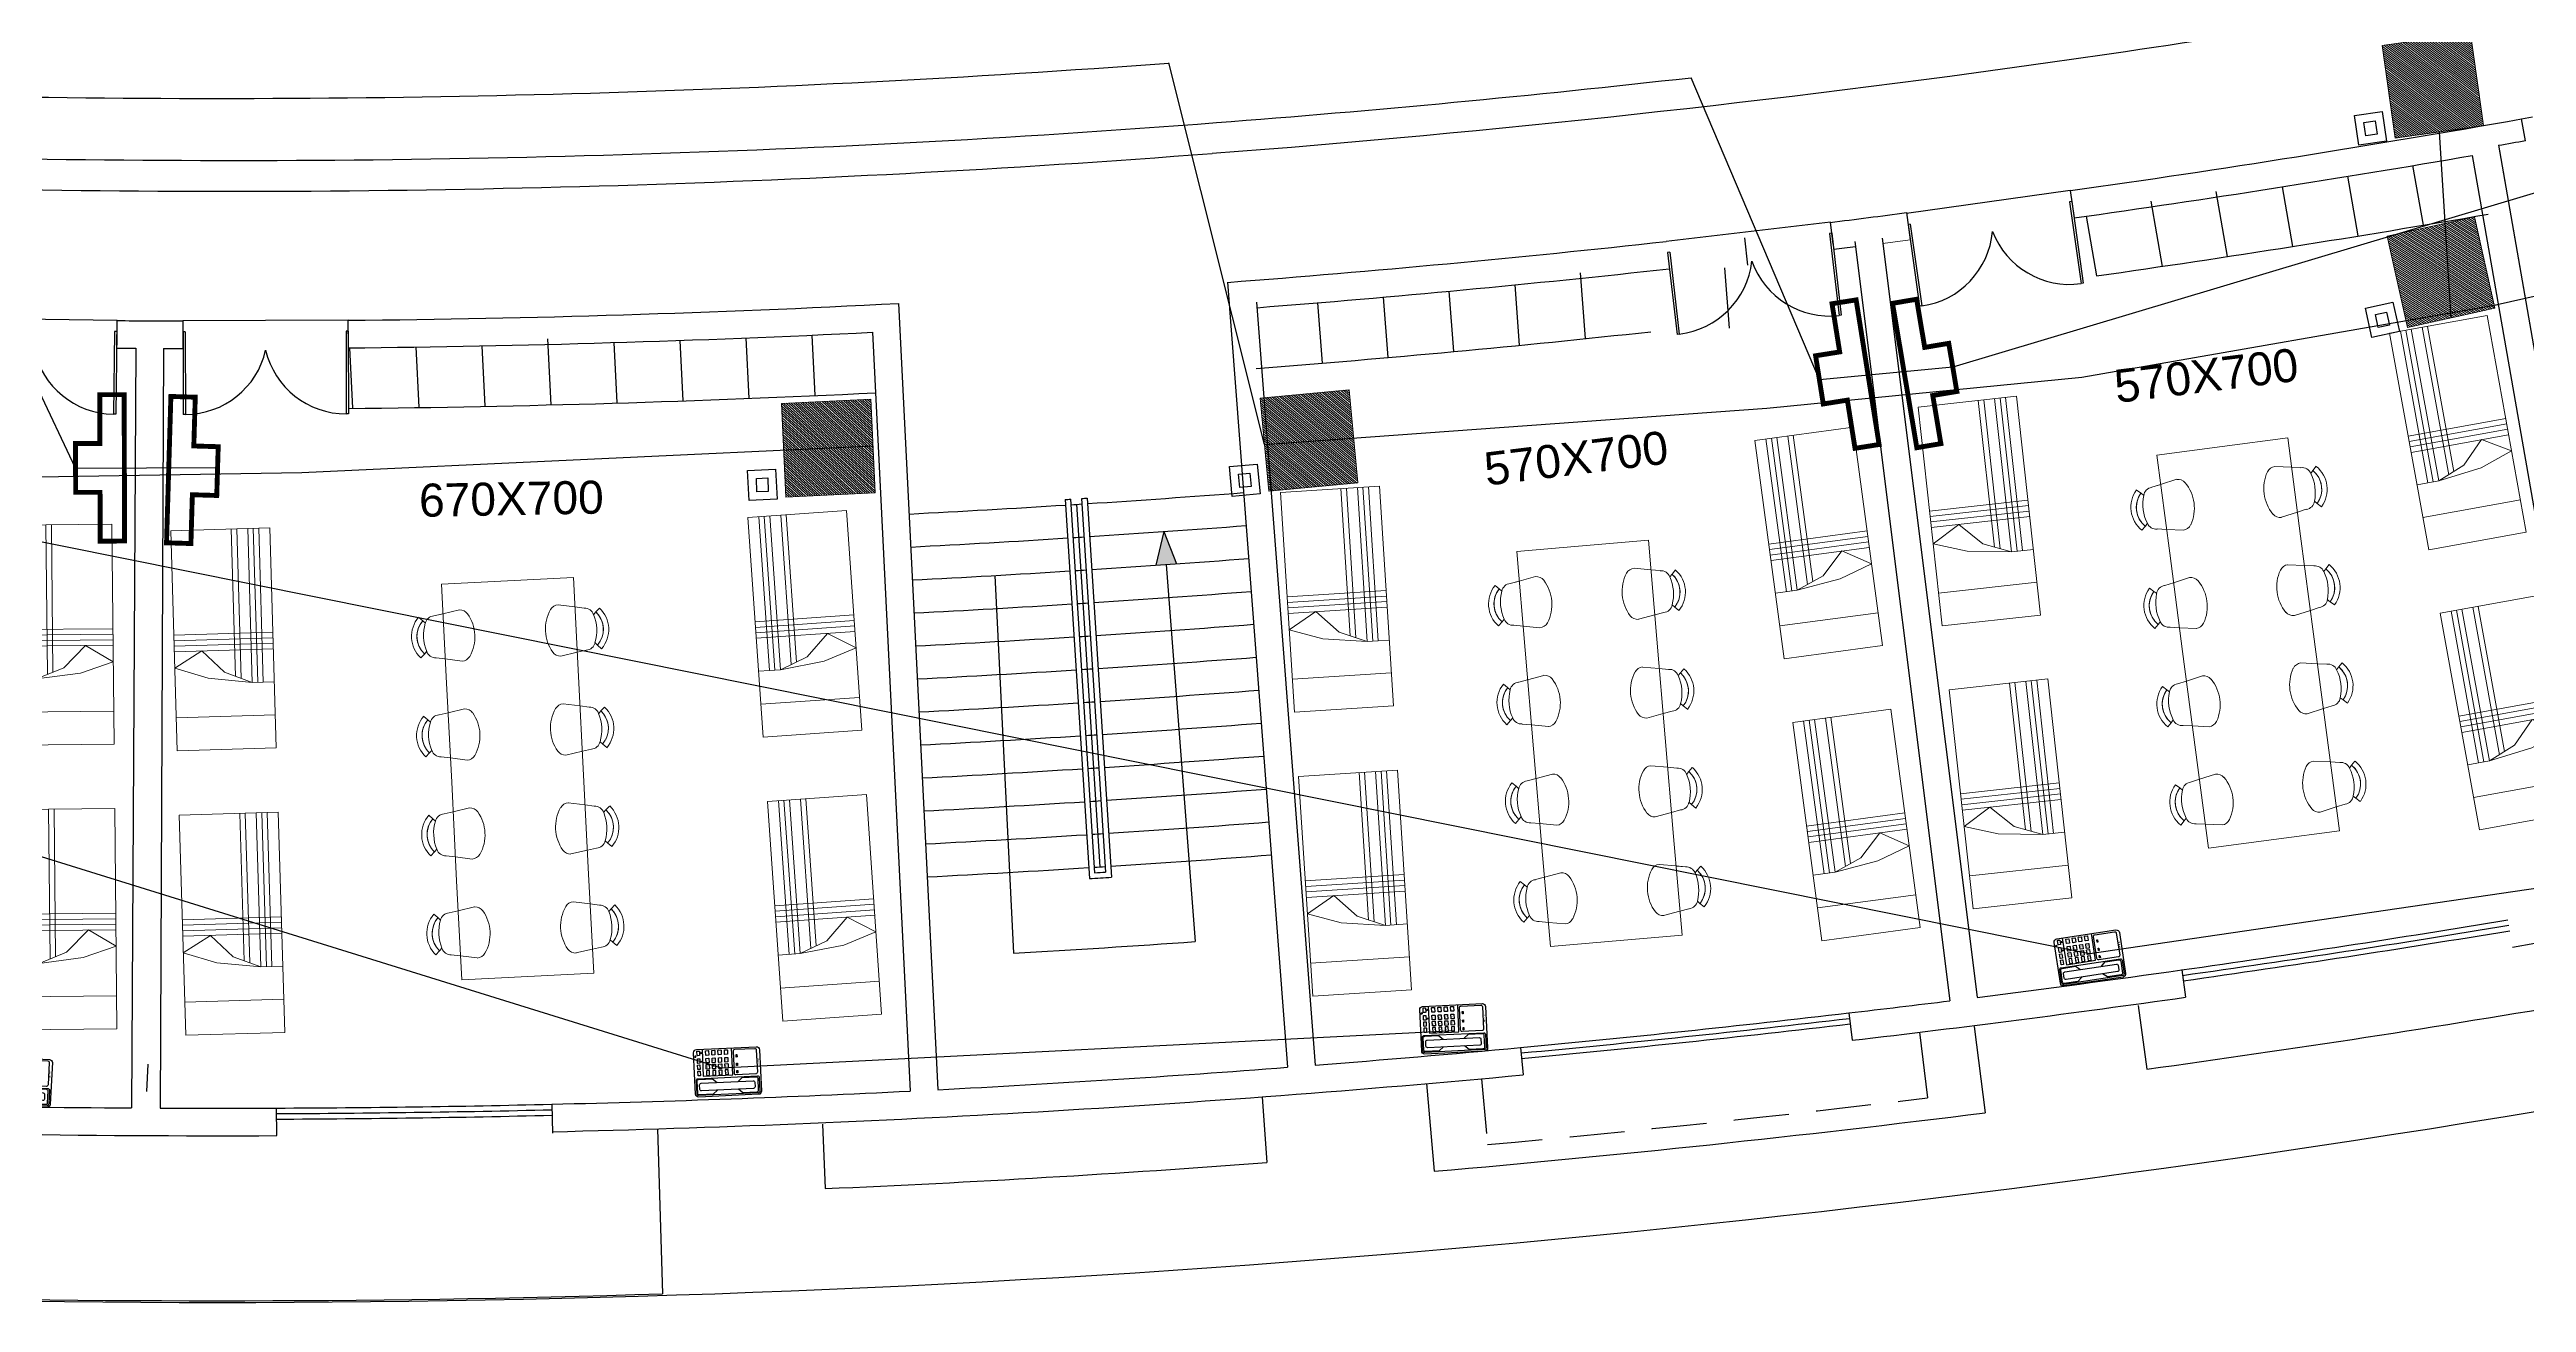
# Model space of a CAD drawing. Header units: inches. Extents: x -221585 to 401252, y -284294 to 332380.
# Drawn here: x 146841 to 149091, y 26845 to 27983 of the extents above; entities that cross this region are included whole.
import ezdxf
from ezdxf.enums import TextEntityAlignment as Align

# ---------------------------------------------------------------- set-up
doc = ezdxf.new("R2010")
doc.units = ezdxf.units.IN
doc.header["$MEASUREMENT"] = 0
doc.linetypes.add('HIDDEN', pattern=[0.375, 0.25, -0.125])
doc.linetypes.add('HIDDEN2', pattern=[0.1875, 0.125, -0.0625])
for name, color, linetype, lineweight in [('A-SEC-TXT', 3, 'Continuous', 0), ('FURN', 56, 'Continuous', 0), ('hatch', 252, 'Continuous', 5), ('Wall mount speaker', 2, 'Continuous', 0)]:
    doc.layers.add(name, color=color, linetype=linetype, lineweight=lineweight)
for name, color, linetype in [('A-TEXT', 3, 'Continuous'), ('ELV points', 7, 'Continuous'), ('Power', 7, 'Continuous'), ('TEL', 6, 'Continuous')]:
    doc.layers.add(name, color=color, linetype=linetype)
doc.styles.get("Standard").update_dxf_attribs({"font": 'arial.ttf'})

# ---------------------------------------------------------------- blocks, each defined once
blk = doc.blocks.new('d2')
at = {"color": 1, "ltscale": 8}
for p, q in [((-332.772, -186.458, 9945.752), (-332.753, -186.454, 9945.752)), ((-332.628, -187.194, 9945.752), (-332.772, -186.458, 9945.752)), ((-332.609, -187.19, 9945.752), (-332.753, -186.454, 9945.752)), ((-332.753, -186.454, 9945.752), (-332.753, -186.454, 9945.732)), ((-332.753, -186.454, 9945.732), (-332.753, -186.454, 9945.732)), ((-334.226, -186.743, 9945.752), (-334.206, -186.739, 9945.752)), ((-334.082, -187.479, 9945.752), (-334.226, -186.743, 9945.752)), ((-334.062, -187.475, 9945.752), (-334.206, -186.739, 9945.752)), ((-332.628, -187.194, 9945.752), (-332.609, -187.19, 9945.752)), ((-334.063, -187.577, 9945.752), (-332.589, -187.288, 9945.752)), ((-334.082, -187.479, 9945.752), (-334.062, -187.475, 9945.752))]:
    blk.add_line(p, q, dxfattribs=at)
for centre, start, end in [((-332.628, -187.194, 9945.752), 101.092, 178.0402), ((-334.062, -187.475, 9945.752), 24.1438, 101.092)]:
    blk.add_arc(centre, 0.75, start, end, dxfattribs=at)
blk = doc.blocks.new('FREGTET')
at = {"layer": 'FURN', "color": 8}
for p, q in [((-154.66, 109.191, -2766.571), (-154.635, 109.149, -2766.571)), ((-154.66, 109.191, -2766.571), (-154.635, 109.149, -2766.571)), ((-154.617, 109.122, -2766.571), (-154.635, 109.149, -2766.571)), ((-154.617, 109.122, -2766.571), (-154.635, 109.149, -2766.571)), ((-154.994, 109.041, -2766.571), (-155.133, 108.458, -2766.571)), ((-154.118, 108.833, -2766.571), (-154.994, 109.041, -2766.571)), ((-154.732, 108.979, -2766.571), (-154.793, 108.838, -2766.571)), ((-154.698, 109.057, -2766.571), (-154.732, 108.979, -2766.571)), ((-154.698, 109.057, -2766.571), (-154.732, 108.979, -2766.571)), ((-154.369, 109.063, -2766.571), (-154.341, 109.079, -2766.571)), ((-154.369, 109.063, -2766.571), (-154.341, 109.079, -2766.571)), ((-154.3, 109.105, -2766.571), (-154.341, 109.079, -2766.571)), ((-154.3, 109.105, -2766.571), (-154.341, 109.079, -2766.571)), ((-154.331, 108.884, -2766.571), (-154.327, 108.968, -2766.571)), ((-154.331, 108.884, -2766.571), (-154.327, 108.968, -2766.571)), ((-153.784, 108.982, -2766.571), (-153.76, 108.941, -2766.571)), ((-153.784, 108.982, -2766.571), (-153.76, 108.941, -2766.571)), ((-153.742, 108.914, -2766.571), (-153.76, 108.941, -2766.571)), ((-153.742, 108.914, -2766.571), (-153.76, 108.941, -2766.571)), ((-154.34, 108.731, -2766.571), (-154.331, 108.884, -2766.571)), ((-153.243, 108.625, -2766.571), (-154.118, 108.833, -2766.571)), ((-153.856, 108.771, -2766.571), (-153.917, 108.63, -2766.571)), ((-153.822, 108.848, -2766.571), (-153.856, 108.771, -2766.571)), ((-153.822, 108.848, -2766.571), (-153.856, 108.771, -2766.571)), ((-153.493, 108.854, -2766.571), (-153.465, 108.871, -2766.571)), ((-153.493, 108.854, -2766.571), (-153.465, 108.871, -2766.571)), ((-153.425, 108.897, -2766.571), (-153.465, 108.871, -2766.571)), ((-153.425, 108.897, -2766.571), (-153.465, 108.871, -2766.571)), ((-153.464, 108.523, -2766.571), (-153.456, 108.676, -2766.571)), ((-153.456, 108.676, -2766.571), (-153.451, 108.76, -2766.571)), ((-153.456, 108.676, -2766.571), (-153.451, 108.76, -2766.571)), ((-152.908, 108.774, -2766.571), (-152.884, 108.732, -2766.571)), ((-152.908, 108.774, -2766.571), (-152.884, 108.732, -2766.571)), ((-152.866, 108.705, -2766.571), (-152.884, 108.732, -2766.571)), ((-152.866, 108.705, -2766.571), (-152.884, 108.732, -2766.571)), ((-152.549, 108.689, -2766.571), (-152.59, 108.663, -2766.571)), ((-152.549, 108.689, -2766.571), (-152.59, 108.663, -2766.571)), ((-155.271, 107.874, -2766.571), (-155.133, 108.458, -2766.571)), ((-152.367, 108.417, -2766.571), (-153.243, 108.625, -2766.571)), ((-152.98, 108.563, -2766.571), (-153.042, 108.422, -2766.571)), ((-152.946, 108.64, -2766.571), (-152.98, 108.563, -2766.571)), ((-152.946, 108.64, -2766.571), (-152.98, 108.563, -2766.571)), ((-152.618, 108.646, -2766.571), (-152.59, 108.663, -2766.571)), ((-152.618, 108.646, -2766.571), (-152.59, 108.663, -2766.571)), ((-152.589, 108.314, -2766.571), (-152.58, 108.468, -2766.571)), ((-152.58, 108.468, -2766.571), (-152.576, 108.552, -2766.571)), ((-152.58, 108.468, -2766.571), (-152.576, 108.552, -2766.571)), ((-152.033, 108.566, -2766.571), (-152.008, 108.524, -2766.571)), ((-152.033, 108.566, -2766.571), (-152.008, 108.524, -2766.571)), ((-151.991, 108.497, -2766.571), (-152.008, 108.524, -2766.571)), ((-151.991, 108.497, -2766.571), (-152.008, 108.524, -2766.571)), ((-151.742, 108.438, -2766.571), (-151.714, 108.454, -2766.571)), ((-151.742, 108.438, -2766.571), (-151.714, 108.454, -2766.571)), ((-151.674, 108.481, -2766.571), (-151.714, 108.454, -2766.571)), ((-151.674, 108.481, -2766.571), (-151.714, 108.454, -2766.571)), ((-151.491, 108.209, -2766.571), (-152.367, 108.417, -2766.571)), ((-152.105, 108.355, -2766.571), (-152.166, 108.214, -2766.571)), ((-152.071, 108.432, -2766.571), (-152.105, 108.355, -2766.571)), ((-152.071, 108.432, -2766.571), (-152.105, 108.354, -2766.571)), ((-151.713, 108.106, -2766.571), (-151.705, 108.259, -2766.571)), ((-151.705, 108.259, -2766.571), (-151.7, 108.344, -2766.571)), ((-151.705, 108.259, -2766.571), (-151.7, 108.344, -2766.571)), ((-151.63, 107.625, -2766.571), (-151.491, 108.209, -2766.571)), ((-154.396, 107.666, -2766.571), (-155.271, 107.874, -2766.571)), ((-155.014, 107.727, -2766.571), (-155.009, 107.812, -2766.571)), ((-155.014, 107.727, -2766.571), (-155.009, 107.811, -2766.571)), ((-155.009, 107.811, -2766.571), (-155.001, 107.965, -2766.571)), ((-154.547, 107.857, -2766.571), (-154.609, 107.716, -2766.571)), ((-155.04, 107.59, -2766.571), (-154.999, 107.617, -2766.571)), ((-155.04, 107.59, -2766.571), (-154.999, 107.617, -2766.571)), ((-154.971, 107.633, -2766.571), (-154.999, 107.617, -2766.571)), ((-154.971, 107.633, -2766.571), (-154.999, 107.617, -2766.571)), ((-154.723, 107.574, -2766.571), (-154.705, 107.547, -2766.571)), ((-154.723, 107.574, -2766.571), (-154.705, 107.547, -2766.571)), ((-154.609, 107.716, -2766.571), (-154.643, 107.639, -2766.571)), ((-154.609, 107.716, -2766.571), (-154.643, 107.639, -2766.571)), ((-153.52, 107.458, -2766.571), (-154.396, 107.666, -2766.571)), ((-154.138, 107.519, -2766.571), (-154.133, 107.603, -2766.571)), ((-154.138, 107.519, -2766.571), (-154.133, 107.603, -2766.571)), ((-154.133, 107.603, -2766.571), (-154.125, 107.756, -2766.571)), ((-153.672, 107.649, -2766.571), (-153.733, 107.508, -2766.571)), ((-153.258, 107.395, -2766.571), (-153.249, 107.548, -2766.571)), ((-151.63, 107.625, -2766.571), (-151.769, 107.041, -2766.571)), ((-154.681, 107.505, -2766.571), (-154.705, 107.547, -2766.571)), ((-154.681, 107.505, -2766.571), (-154.705, 107.547, -2766.571)), ((-154.164, 107.382, -2766.571), (-154.124, 107.408, -2766.571)), ((-154.164, 107.382, -2766.571), (-154.124, 107.408, -2766.571)), ((-154.096, 107.425, -2766.571), (-154.124, 107.408, -2766.571)), ((-154.096, 107.425, -2766.571), (-154.124, 107.408, -2766.571)), ((-153.847, 107.366, -2766.571), (-153.83, 107.338, -2766.571)), ((-153.847, 107.366, -2766.571), (-153.83, 107.338, -2766.571)), ((-153.805, 107.297, -2766.571), (-153.83, 107.338, -2766.571)), ((-153.805, 107.297, -2766.571), (-153.83, 107.338, -2766.571)), ((-153.733, 107.508, -2766.571), (-153.767, 107.431, -2766.571)), ((-153.733, 107.508, -2766.571), (-153.767, 107.431, -2766.571)), ((-152.645, 107.249, -2766.571), (-153.52, 107.458, -2766.571)), ((-153.262, 107.311, -2766.571), (-153.258, 107.395, -2766.571)), ((-153.262, 107.311, -2766.571), (-153.258, 107.395, -2766.571)), ((-152.796, 107.441, -2766.571), (-152.858, 107.3, -2766.571)), ((-152.382, 107.187, -2766.571), (-152.374, 107.34, -2766.571)), ((-153.289, 107.174, -2766.571), (-153.248, 107.2, -2766.571)), ((-153.289, 107.174, -2766.571), (-153.248, 107.2, -2766.571)), ((-153.22, 107.216, -2766.571), (-153.248, 107.2, -2766.571)), ((-153.22, 107.216, -2766.571), (-153.248, 107.2, -2766.571)), ((-152.972, 107.157, -2766.571), (-152.954, 107.13, -2766.571)), ((-152.972, 107.157, -2766.571), (-152.954, 107.13, -2766.571)), ((-152.93, 107.089, -2766.571), (-152.954, 107.13, -2766.571)), ((-152.93, 107.089, -2766.571), (-152.954, 107.13, -2766.571)), ((-152.858, 107.3, -2766.571), (-152.892, 107.223, -2766.571)), ((-152.858, 107.3, -2766.571), (-152.892, 107.223, -2766.571)), ((-151.769, 107.041, -2766.571), (-152.645, 107.249, -2766.571)), ((-152.387, 107.103, -2766.571), (-152.382, 107.187, -2766.571)), ((-152.387, 107.103, -2766.571), (-152.382, 107.187, -2766.571)), ((-151.921, 107.233, -2766.571), (-151.982, 107.092, -2766.571)), ((-152.413, 106.966, -2766.571), (-152.373, 106.992, -2766.571)), ((-152.413, 106.966, -2766.571), (-152.373, 106.992, -2766.571)), ((-152.345, 107.008, -2766.571), (-152.373, 106.992, -2766.571)), ((-152.345, 107.008, -2766.571), (-152.373, 106.992, -2766.571)), ((-152.096, 106.949, -2766.571), (-152.078, 106.922, -2766.571)), ((-152.096, 106.949, -2766.571), (-152.078, 106.922, -2766.571)), ((-152.054, 106.88, -2766.571), (-152.078, 106.922, -2766.571)), ((-152.054, 106.88, -2766.571), (-152.078, 106.922, -2766.571)), ((-151.982, 107.092, -2766.571), (-152.016, 107.014, -2766.571)), ((-151.982, 107.092, -2766.571), (-152.016, 107.014, -2766.571))]:
    blk.add_line(p, q, dxfattribs=at)
for centre, radius, start, end in [((-154.525, 108.959, -2766.571), 0.268, 33.0269, 120.2325), ((-154.525, 108.959, -2766.571), 0.268, 33.0269, 120.2325), ((-154.525, 108.959, -2766.571), 0.219, 33.0269, 120.2325), ((-154.525, 108.959, -2766.571), 0.219, 46.2775, 120.2325), ((-154.576, 108.746, -2766.571), 0.378, 56.8909, 96.3685), ((-154.576, 108.746, -2766.571), 0.378, 56.8909, 96.3685), ((-154.615, 109.037, -2766.571), 0.0847, 91.5148, 166.6297), ((-154.615, 109.037, -2766.571), 0.0847, 91.5148, 166.6297), ((-154.409, 108.988, -2766.571), 0.0847, 346.6297, 61.7447), ((-154.409, 108.988, -2766.571), 0.0847, 346.6297, 61.7447), ((-153.74, 108.829, -2766.571), 0.0847, 91.5148, 166.6297), ((-153.74, 108.829, -2766.571), 0.0847, 91.5148, 166.6297), ((-153.649, 108.751, -2766.571), 0.268, 33.0269, 120.2325), ((-153.649, 108.751, -2766.571), 0.268, 33.0269, 120.2325), ((-153.649, 108.751, -2766.571), 0.219, 33.0269, 120.2325), ((-153.649, 108.751, -2766.571), 0.219, 46.2775, 120.2325), ((-153.7, 108.538, -2766.571), 0.378, 56.8909, 96.3685), ((-153.7, 108.538, -2766.571), 0.378, 56.8909, 96.3685), ((-154.711, 108.819, -2766.571), 0.0847, 166.6297, 224.3988), ((-154.711, 108.819, -2766.571), 0.0847, 166.6297, 224.3988), ((-154.512, 109.013, -2766.571), 0.363, 224.3988, 288.8607), ((-154.512, 109.013, -2766.571), 0.363, 224.3988, 288.8607), ((-154.422, 108.75, -2766.571), 0.0847, 288.8607, 346.6297), ((-154.422, 108.75, -2766.571), 0.0847, 288.8607, 346.6297), ((-153.534, 108.78, -2766.571), 0.0847, 346.6297, 61.7447), ((-153.534, 108.78, -2766.571), 0.0847, 346.6297, 61.7447), ((-152.864, 108.621, -2766.571), 0.0847, 91.5148, 166.6297), ((-152.864, 108.621, -2766.571), 0.0847, 91.5148, 166.6297), ((-152.774, 108.543, -2766.571), 0.268, 33.0269, 120.2325), ((-152.774, 108.543, -2766.571), 0.268, 33.0269, 120.2325), ((-152.774, 108.543, -2766.571), 0.219, 33.0269, 120.2325), ((-152.774, 108.543, -2766.571), 0.219, 46.2775, 120.2325), ((-152.824, 108.33, -2766.571), 0.378, 56.8909, 96.3685), ((-152.824, 108.33, -2766.571), 0.378, 56.8909, 96.3685), ((-153.835, 108.611, -2766.571), 0.0847, 166.6297, 224.3988), ((-153.835, 108.611, -2766.571), 0.0847, 166.6297, 224.3988), ((-153.636, 108.805, -2766.571), 0.363, 224.3988, 288.8607), ((-153.636, 108.805, -2766.571), 0.363, 224.3988, 288.8607), ((-153.547, 108.542, -2766.571), 0.0847, 288.8607, 346.6297), ((-153.547, 108.542, -2766.571), 0.0847, 288.8607, 346.6297), ((-152.658, 108.572, -2766.571), 0.0847, 346.6297, 61.7447), ((-152.658, 108.572, -2766.571), 0.0847, 346.6297, 61.7447), ((-151.988, 108.413, -2766.571), 0.0847, 91.5148, 166.6297), ((-151.988, 108.413, -2766.571), 0.0847, 91.5148, 166.6297), ((-151.898, 108.335, -2766.571), 0.268, 33.0269, 120.2325), ((-151.898, 108.335, -2766.571), 0.268, 33.0269, 120.2325), ((-151.898, 108.335, -2766.571), 0.219, 33.0269, 120.2325), ((-151.898, 108.335, -2766.571), 0.219, 46.2775, 120.2325), ((-151.949, 108.122, -2766.571), 0.378, 56.8909, 96.3685), ((-151.949, 108.122, -2766.571), 0.378, 56.8909, 96.3685), ((-152.959, 108.403, -2766.571), 0.0847, 166.6297, 224.3988), ((-152.959, 108.403, -2766.571), 0.0847, 166.6297, 224.3988), ((-152.761, 108.597, -2766.571), 0.363, 224.3988, 288.8607), ((-152.761, 108.597, -2766.571), 0.363, 224.3988, 288.8607), ((-152.671, 108.334, -2766.571), 0.0847, 288.8607, 346.6297), ((-152.671, 108.334, -2766.571), 0.0847, 288.8607, 346.6297), ((-151.782, 108.364, -2766.571), 0.0847, 346.6297, 61.7447), ((-151.782, 108.364, -2766.571), 0.0847, 346.6297, 61.7447), ((-154.918, 107.945, -2766.571), 0.0847, 108.8607, 166.6297), ((-154.918, 107.945, -2766.571), 0.0847, 108.8607, 166.6297), ((-154.828, 107.682, -2766.571), 0.363, 44.3988, 108.8607), ((-154.828, 107.682, -2766.571), 0.363, 44.3988, 108.8607), ((-152.084, 108.194, -2766.571), 0.0847, 166.6297, 224.3988), ((-152.084, 108.194, -2766.571), 0.0847, 166.6297, 224.3988), ((-151.885, 108.389, -2766.571), 0.363, 224.3988, 288.8607), ((-151.885, 108.389, -2766.571), 0.363, 224.3988, 288.8607), ((-151.795, 108.126, -2766.571), 0.0847, 288.8607, 346.6297), ((-151.795, 108.126, -2766.571), 0.0847, 288.8607, 346.6297), ((-154.63, 107.876, -2766.571), 0.0847, 346.6297, 44.3988), ((-154.63, 107.876, -2766.571), 0.0847, 346.6297, 44.3988), ((-154.043, 107.737, -2766.571), 0.0847, 108.8607, 166.6297), ((-154.043, 107.737, -2766.571), 0.0847, 108.8607, 166.6297), ((-153.953, 107.474, -2766.571), 0.363, 44.3988, 108.8607), ((-153.953, 107.474, -2766.571), 0.363, 44.3988, 108.8607), ((-154.816, 107.736, -2766.571), 0.268, 213.0269, 300.2325), ((-154.816, 107.736, -2766.571), 0.268, 213.0269, 300.2325), ((-154.931, 107.707, -2766.571), 0.0847, 166.6297, 241.7447), ((-154.931, 107.707, -2766.571), 0.0847, 166.6297, 241.7447), ((-154.816, 107.736, -2766.571), 0.219, 213.0269, 300.2325), ((-154.816, 107.736, -2766.571), 0.219, 213.0269, 286.9819), ((-154.765, 107.949, -2766.571), 0.378, 236.8909, 276.3685), ((-154.765, 107.949, -2766.571), 0.378, 236.8909, 276.3685), ((-154.725, 107.658, -2766.571), 0.0847, 271.5148, 346.6297), ((-154.725, 107.658, -2766.571), 0.0847, 271.5148, 346.6297), ((-153.754, 107.668, -2766.571), 0.0847, 346.6297, 44.3988), ((-153.754, 107.668, -2766.571), 0.0847, 346.6297, 44.3988), ((-153.167, 107.529, -2766.571), 0.0847, 108.8607, 166.6297), ((-153.167, 107.529, -2766.571), 0.0847, 108.8607, 166.6297), ((-153.077, 107.266, -2766.571), 0.363, 44.3988, 108.8607), ((-153.077, 107.266, -2766.571), 0.363, 44.3988, 108.8607), ((-153.94, 107.528, -2766.571), 0.268, 213.0269, 300.2325), ((-153.94, 107.528, -2766.571), 0.268, 213.0269, 300.2325), ((-154.056, 107.499, -2766.571), 0.0847, 166.6297, 241.7447), ((-154.056, 107.499, -2766.571), 0.0847, 166.6297, 241.7447), ((-153.94, 107.528, -2766.571), 0.219, 213.0269, 300.2325), ((-153.94, 107.528, -2766.571), 0.219, 213.0269, 286.9819), ((-153.889, 107.741, -2766.571), 0.378, 236.8909, 276.3685), ((-153.889, 107.741, -2766.571), 0.378, 236.8909, 276.3685), ((-153.85, 107.45, -2766.571), 0.0847, 271.5148, 346.6297), ((-153.85, 107.45, -2766.571), 0.0847, 271.5148, 346.6297), ((-152.879, 107.46, -2766.571), 0.0847, 346.6297, 44.3988), ((-152.879, 107.46, -2766.571), 0.0847, 346.6297, 44.3988), ((-152.291, 107.321, -2766.571), 0.0847, 108.8607, 166.6297), ((-152.291, 107.321, -2766.571), 0.0847, 108.8607, 166.6297), ((-152.202, 107.058, -2766.571), 0.363, 44.3988, 108.8607), ((-152.202, 107.058, -2766.571), 0.363, 44.3988, 108.8607), ((-153.064, 107.32, -2766.571), 0.268, 213.0269, 300.2325), ((-153.064, 107.32, -2766.571), 0.268, 213.0269, 300.2325), ((-153.18, 107.291, -2766.571), 0.0847, 166.6297, 241.7447), ((-153.18, 107.291, -2766.571), 0.0847, 166.6297, 241.7447), ((-153.064, 107.32, -2766.571), 0.219, 213.0269, 300.2325), ((-153.064, 107.32, -2766.571), 0.219, 213.0269, 286.9819), ((-153.014, 107.533, -2766.571), 0.378, 236.8909, 276.3685), ((-153.014, 107.533, -2766.571), 0.378, 236.8909, 276.3685), ((-152.974, 107.242, -2766.571), 0.0847, 271.5148, 346.6297), ((-152.974, 107.242, -2766.571), 0.0847, 271.5148, 346.6297), ((-152.304, 107.083, -2766.571), 0.0847, 166.6297, 241.7447), ((-152.304, 107.083, -2766.571), 0.0847, 166.6297, 241.7447), ((-152.003, 107.252, -2766.571), 0.0847, 346.6297, 44.3988), ((-152.003, 107.252, -2766.571), 0.0847, 346.6297, 44.3988), ((-152.189, 107.112, -2766.571), 0.268, 213.0269, 300.2325), ((-152.189, 107.112, -2766.571), 0.268, 213.0269, 300.2325), ((-152.189, 107.112, -2766.571), 0.219, 213.0269, 300.2325), ((-152.189, 107.112, -2766.571), 0.219, 213.0269, 286.9819), ((-152.138, 107.325, -2766.571), 0.378, 236.8909, 276.3685), ((-152.138, 107.325, -2766.571), 0.378, 236.8909, 276.3685), ((-152.098, 107.034, -2766.571), 0.0847, 271.5148, 346.6297), ((-152.098, 107.034, -2766.571), 0.0847, 271.5148, 346.6297)]:
    blk.add_arc(centre, radius, start, end, dxfattribs=at)
blk = doc.blocks.new('A$C25933C84')
at = {"color": 8, "linetype": 'Continuous'}
for p, q in [((0, 0.9), (2, 0.9)), ((0, 0), (0, 0.9)), ((0.3, 0.9), (0.3, 0)), ((0.6, 0.7), (0.6, 0.9)), ((2, 0.9), (2, 0)), ((0.65, 0.3), (0.6, 0.7)), ((0.7, 0.45), (0.6, 0.7)), ((0.9, 0.25), (0.7, 0.45)), ((0.75, 0), (0.65, 0.3)), ((0.75, 0), (0.9, 0.25)), ((2, 0), (0, 0))]:
    blk.add_line(p, q, dxfattribs=at)
at = {"color": 8}
for p, q in [((0.9, 0), (0.9, 0.9)), ((0.95, 0), (0.95, 0.9)), ((1, 0), (1, 0.9)), ((1.05, 0), (1.05, 0.9)), ((0.6, 0.8), (2, 0.8)), ((0.6, 0.75), (2, 0.75)), ((0.6, 0.7), (2, 0.7)), ((0.64, 0.6), (2, 0.6)), ((0.66, 0.55), (2, 0.55))]:
    blk.add_line(p, q, dxfattribs=at)
blk = doc.blocks.new('xfggsdr')
at = {"color": 8, "extrusion": (3.15e-14, 5.7e-15, -1), "xscale": 99.99999999999996, "yscale": 99.99999999999996, "zscale": -100, "rotation": 275.7220156941657}
blk.add_blockref('FREGTET', (-154932.6, -31689.1, -276657.1), dxfattribs=at)
at = {"layer": 'FURN', "color": 8, "extrusion": (-1.83e-14, -1.1e-15, -1), "xscale": -99.99999999999996, "yscale": 99.99999999999996, "zscale": -99.99999999999996, "rotation": 261.1379053757277}
for p in [(-146010.8, -15268.6, 0), (-146050.6, -15524, 0)]:
    blk.add_blockref('A$C25933C84', p, dxfattribs=at)
at = {"layer": 'FURN', "color": 8, "extrusion": (1.79e-14, 3.8e-15, -1), "xscale": 99.99999999999994, "yscale": 99.99999999999994, "zscale": -100, "rotation": 83.41111061605987}
for p in [(-145396, -15364.4, 0), (-145425.7, -15621.1, 0)]:
    blk.add_blockref('A$C25933C84', p, dxfattribs=at)
blk = doc.blocks.new('FEGREGRE')
at = {"color": 20, "ltscale": 10}
for p, q in [((355566.4, 113803.8, 0.4), (355576.3, 113725.3, 0.4)), ((355715.3, 113822.9, 0.4), (355723.3, 113764.9, 0.4)), ((354919.5, 113739.9, 0.4), (354923.9, 113680.1, 0.4)), ((355069, 113751.9, 0.4), (355075.9, 113672.2, 0.4)), ((354520.2, 113714.9, 0.4), (354522.7, 113656.5, 0.4)), ((354370.2, 113710.8, 0.8), (354374.9, 113560.9, 0.8))]:
    blk.add_line(p, q, dxfattribs=at)
for centre, radius, start, end in [((353970.3, 126473.1, 0.4), 12828.5, 277.85338, 279.64858), ((353970.3, 126473.1, 0.4), 12848.5, 274.9361, 277.18032), ((353970.3, 126473.1, 0.4), 12828.5, 272.46779, 274.263), ((353970.4, 126424.6, 0.8), 12870, 268.1974, 271.80135)]:
    blk.add_arc(centre, radius, start, end, dxfattribs=at)
blk = doc.blocks.new('A$C1A3D5E7F')
at = {"color": 1}
for points in [[(6.11, 4.12), (6.11, 0.28, -0.414214), (5.83, 0), (0.28, 0, -0.414214), (0, 0.28), (0, 4.12, -0.414214), (0.28, 4.41), (5.83, 4.41, -0.414214)], [(5.97, 4.12), (5.97, 2.84, -0.414214), (5.83, 2.7), (0.28, 2.7, -0.414214), (0.14, 2.84), (0.14, 4.12, -0.414214), (0.28, 4.27), (5.83, 4.27, -0.414214)], [(2.42, 2.36), (2.42, 0.28, -0.414214), (2.28, 0.14), (0.43, 0.14, -0.414214), (0.29, 0.28), (0.29, 2.36, -0.414214), (0.43, 2.5), (2.28, 2.5, -0.414214)], [(5.69, 3.7), (5.69, 3.27, -0.414214), (5.54, 3.13), (0.71, 3.13, -0.414214), (0.57, 3.27), (0.57, 3.7, -0.414214), (0.71, 3.84), (5.54, 3.84, -0.414214)], [(3.25, 2.03), (3.25, 2.4, 0.414214), (3.23, 2.43), (3, 2.43, 0.414214), (2.97, 2.4), (2.97, 2.03, 0.414214), (3, 2), (3.23, 2, 0.414214)], [(3.84, 2.03), (3.84, 2.4, 0.414214), (3.81, 2.43), (3.58, 2.43, 0.414214), (3.55, 2.4), (3.55, 2.03, 0.414214), (3.58, 2), (3.81, 2, 0.414214)], [(4.42, 2.03), (4.42, 2.4, 0.414214), (4.39, 2.43), (4.16, 2.43, 0.414214), (4.14, 2.4), (4.14, 2.03, 0.414214), (4.16, 2), (4.39, 2, 0.414214)], [(5, 2.03), (5, 2.4, 0.414214), (4.97, 2.43), (4.75, 2.43, 0.414214), (4.72, 2.4), (4.72, 2.03, 0.414214), (4.75, 2), (4.97, 2, 0.414214)], [(5.79, 2.4), (5.79, 2.03, -0.414214), (5.76, 2), (5.6, 2, -0.414214), (5.57, 2.03), (5.57, 2.4, -0.414214), (5.6, 2.43), (5.76, 2.43, -0.414214)], [(3.25, 1.82), (3.25, 1.45, -0.414214), (3.23, 1.43), (3, 1.43, -0.414214), (2.97, 1.45), (2.97, 1.82, -0.414214), (3, 1.85), (3.23, 1.85, -0.414214)], [(3.25, 1.25), (3.25, 0.88, -0.414214), (3.23, 0.85), (3, 0.85, -0.414214), (2.97, 0.88), (2.97, 1.25, -0.414214), (3, 1.28), (3.23, 1.28, -0.414214)], [(3.25, 0.54), (3.25, 0.17, -0.414214), (3.23, 0.14), (3, 0.14, -0.414214), (2.97, 0.17), (2.97, 0.54, -0.414214), (3, 0.57), (3.23, 0.57, -0.414214)], [(3.84, 1.82), (3.84, 1.45, -0.414214), (3.81, 1.43), (3.58, 1.43, -0.414214), (3.55, 1.45), (3.55, 1.82, -0.414214), (3.58, 1.85), (3.81, 1.85, -0.414214)], [(3.84, 1.25), (3.84, 0.88, -0.414214), (3.81, 0.85), (3.58, 0.85, -0.414214), (3.55, 0.88), (3.55, 1.25, -0.414214), (3.58, 1.28), (3.81, 1.28, -0.414214)], [(3.84, 0.54), (3.84, 0.17, -0.414214), (3.81, 0.14), (3.58, 0.14, -0.414214), (3.55, 0.17), (3.55, 0.54, -0.414214), (3.58, 0.57), (3.81, 0.57, -0.414214)], [(4.42, 1.82), (4.42, 1.45, -0.414214), (4.39, 1.43), (4.16, 1.43, -0.414214), (4.14, 1.45), (4.14, 1.82, -0.414214), (4.16, 1.85), (4.39, 1.85, -0.414214)], [(4.42, 1.25), (4.42, 0.88, -0.414214), (4.39, 0.85), (4.16, 0.85, -0.414214), (4.14, 0.88), (4.14, 1.25, -0.414214), (4.16, 1.28), (4.39, 1.28, -0.414214)], [(4.42, 0.54), (4.42, 0.17, -0.414214), (4.39, 0.14), (4.16, 0.14, -0.414214), (4.14, 0.17), (4.14, 0.54, -0.414214), (4.16, 0.57), (4.39, 0.57, -0.414214)], [(5, 1.82), (5, 1.45, -0.414214), (4.97, 1.43), (4.75, 1.43, -0.414214), (4.72, 1.45), (4.72, 1.82, -0.414214), (4.75, 1.85), (4.97, 1.85, -0.414214)], [(5, 1.25), (5, 0.88, -0.414214), (4.97, 0.85), (4.75, 0.85, -0.414214), (4.72, 0.88), (4.72, 1.25, -0.414214), (4.75, 1.28), (4.97, 1.28, -0.414214)], [(5, 0.54), (5, 0.17, -0.414214), (4.97, 0.14), (4.75, 0.14, -0.414214), (4.72, 0.17), (4.72, 0.54, -0.414214), (4.75, 0.57), (4.97, 0.57, -0.414214)], [(5.79, 1.82), (5.79, 1.45, -0.414214), (5.76, 1.43), (5.6, 1.43, -0.414214), (5.57, 1.45), (5.57, 1.82, -0.414214), (5.6, 1.85), (5.76, 1.85, -0.414214)], [(5.79, 1.25), (5.79, 0.88, -0.414214), (5.76, 0.85), (5.6, 0.85, -0.414214), (5.57, 0.88), (5.57, 1.25, -0.414214), (5.6, 1.28), (5.76, 1.28, -0.414214)], [(5.79, 0.54), (5.79, 0.17, -0.414214), (5.76, 0.14), (5.6, 0.14, -0.414214), (5.57, 0.17), (5.57, 0.54, -0.414214), (5.6, 0.57), (5.76, 0.57, -0.414214)]]:
    blk.add_lwpolyline(points, format="xyb", close=True, dxfattribs=at)
for points in [[(2.11, 3.13), (1.71, 2.77), (0.43, 2.77, -0.414214), (0.28, 2.91), (0.28, 4.05, -0.414214), (0.43, 4.19), (1.71, 4.19), (2.11, 3.84)], [(4.07, 3.84), (4.48, 4.19), (5.76, 4.19, -0.414214), (5.9, 4.05), (5.9, 2.91, -0.414214), (5.76, 2.77), (4.48, 2.77), (4.07, 3.13)]]:
    blk.add_lwpolyline(points, format="xyb", dxfattribs=at)
for points in [[(2.18, 2.34), (2.18, 2.12), (2.1, 2.12), (2.1, 2.34)], [(2.18, 1.64), (2.18, 1.43), (2.1, 1.43), (2.1, 1.64)], [(2.18, 0.86), (2.18, 0.64), (2.1, 0.64), (2.1, 0.86)], [(6.02, 0.66), (6.02, 0.68), (5.91, 0.68), (5.91, 0.66)], [(6.02, 0.65), (6.02, 0.63), (5.91, 0.63), (5.91, 0.65)], [(6.02, 0.61), (6.02, 0.6), (5.91, 0.6), (5.91, 0.61)]]:
    blk.add_lwpolyline(points, close=True, dxfattribs=at)
blk.add_lwpolyline([(5.31, 0), (5.31, 2.5), (2.57, 2.5), (2.57, 0)], dxfattribs=at)
for centre in [(5.43, 1.14), (5.43, 0.35)]:
    blk.add_circle(centre, 0.0499, dxfattribs=at)
for s, height, p in [('Panasonic', 0.0995, (0.15, 1.36)), ('1', 0.142, (3.15, 2.21)), ('2', 0.142, (3.15, 1.64)), ('3', 0.142, (3.15, 1.06)), ('4', 0.142, (3.73, 2.21)), ('5', 0.142, (3.73, 1.64)), ('6', 0.142, (3.73, 1.06)), ('7', 0.142, (4.31, 2.21)), ('8', 0.142, (4.31, 1.64)), ('9', 0.142, (4.31, 1.06)), ('*', 0.142, (4.9, 2.21)), ('0', 0.142, (4.9, 1.64)), ('#', 0.142, (4.9, 1.06)), ('MIC', 0.0498, (5.86, 0.64))]:
    blk.add_text(s, height=height, rotation=90, dxfattribs=at).set_placement(p, align=Align.MIDDLE)
blk = doc.blocks.new('data')
at = {"layer": 'Power', "color": 3, "const_width": 2}
blk.add_lwpolyline([(58948.7, 155709.8), (58948.7, 155714.8), (58948.7, 155719.8), (58958.7, 155719.8), (58968.7, 155719.8), (58968.7, 155724.8), (58968.7, 155729.8), (58978.7, 155729.8), (58988.7, 155729.8), (58988.7, 155719.8), (59008.7, 155719.8), (59008.7, 155709.8), (58948.7, 155709.8)], dxfattribs=at)
blk = doc.blocks.new('A$C54490F4E')
at = {"layer": 'Wall mount speaker', "ltscale": 0.1}
h = blk.add_hatch(dxfattribs=at)
h.set_pattern_fill('ANSI31', color=3, scale=50, style=0)
h.paths.add_polyline_path([(347.4, 331.9), (0, 331.9), (0, 0), (347.4, 0)])
at = {"layer": 'Wall mount speaker', "color": 3, "ltscale": 0.1}
blk.add_lwpolyline([(0, 331.9), (347.4, 331.9), (347.4, 0), (0, 0)], close=True, dxfattribs=at)
blk = doc.blocks.new('A$C1A917D7C')
at = {"layer": 'TEL', "elevation": 0}
for points in [[(0, 956), (227, 956), (227, 744), (0, 744)], [(63, 893), (164, 893), (164, 807), (63, 807)]]:
    blk.add_lwpolyline(points, close=True, dxfattribs=at)
at = {"layer": 'Wall mount speaker', "color": 2, "ltscale": 0.1, "xscale": 2.038325862171721, "yscale": 2.038325862171721, "zscale": 2.038325862171721}
blk.add_blockref('A$C54490F4E', (14, 0), dxfattribs=at)

msp = doc.modelspace()

# ---------------------------------------------------------------- hatches: boundary and pattern name
at = {"ltscale": 8}
h = msp.add_hatch(color=2, dxfattribs=at)
h.dxf.hatch_style = 1
h.paths.add_polyline_path([(147852.7, 27545.6), (147864.2, 27516.3, -0.000385), (147845.4, 27515)])

# ---------------------------------------------------------------- linework, layer by layer
at = {"color": 1}
for p, q in [((147451.1, 27058.2), (144221, 28060.6, 1.3)), ((148694, 27162.1, 0), (144221, 28060.6, 1.3)), ((149251.3, 27243.5), (148694, 27162.1, 0)), ((148116.7, 27092, 0), (147451.1, 27058.2))]:
    msp.add_line(p, q, dxfattribs=at)
at = {"color": 6}
for p, q in [((147944.2, 27624.5), (147857.3, 27971.1)), ((149061.3, 27751.3, 0.1), (150079.4, 27978.5, 0.4)), ((149022.3, 27739.6), (149011.5, 27908.4)), ((148686.6, 27685.8), (149065, 27751.9, 0.1)), ((148400.6, 27657.7), (148686.6, 27685.8)), ((147944.2, 27624.5), (148400.6, 27657.7)), ((147588.6, 27623.2), (147069.9, 27598.9)), ((147069.9, 27598.9), (146751.7, 27593.6))]:
    msp.add_line(p, q, dxfattribs=at)
at = {"color": 42}
for p, q in [((148448.3, 27683.2, 0), (148331.7, 27957.7, 0)), ((149445.2, 27957.1), (148569.5, 27694.7)), ((146864.3, 27603.1), (146766, 27810.6)), ((148569.5, 27694.7), (148448.3, 27683.2, 0)), ((146864.3, 27603.1), (146993.3, 27603.6))]:
    msp.add_line(p, q, dxfattribs=at)
at = {"color": 2, "linetype": 'HIDDEN2', "ltscale": 80}
msp.add_line((149086.1, 27920.4, 0), (149233.7, 27947.4, 0), dxfattribs=at)
at = {"color": 4, "ltscale": 10}
for p, q in [((149089.8, 27900.5, 0), (149086.1, 27920.4, 0)), ((149041.3, 27887.2, 0), (149160, 27207.5, 0.4)), ((149065.1, 27896.4, 0.4), (149118.4, 27591, 0.4)), ((149066, 27891.4, 0), (149118.4, 27591, 0.4)), ((148676.2, 27855.2, 0), (148679.7, 27830.5, 0)), ((148527.5, 27835.3, 0), (148530.7, 27810.5, 0)), ((148380.3, 27812.2, 0), (148383.1, 27787.4, 0)), ((148458.1, 27826.4, 0), (148460.5, 27806.6, 0)), ((148505.3, 27812.1, 0), (148591.6, 27122.5, 0)), ((148480.4, 27809, 0), (148566.8, 27119.4, 0)), ((147910.6, 27771.9, 0), (147965.2, 27059, 0)), ((147937.1, 27753.9, 0), (147990.1, 27060.9, 0)), ((146901.7, 27737.2, 0), (146901.5, 27712.2, 0)), ((146961.7, 27736.9, 0), (146961.6, 27711.9, 0)), ((147111.7, 27737.4, 0), (147112, 27712.4, 0)), ((146919, 27712.1, 0), (146915, 27022.1, 0)), ((146944.1, 27711.9, 0), (146941.2, 27021.9, 0)), ((148475, 27108.3, 0), (148478, 27083.5, 0)), ((148539.2, 27090.8, 0), (148546.5, 27031.3, 0)), ((148176.8, 27077, 0), (148179.1, 27052.1, 0)), ((146930, 27061.8, 0), (146928.6, 27036.9, 0)), ((147296.8, 27025.5, 0), (147297.6, 26999.2, 0)), ((147047, 26997, 0), (147046.9, 27022, 0))]:
    msp.add_line(p, q, dxfattribs=at)
at = {"color": 8, "ltscale": 10}
for p, q in [((148987.1, 27878, 0.4), (148996.6, 27823.8, 0.4)), ((148868.7, 27858.7, 0.4), (148878.1, 27804.5, 0.4)), ((148927.9, 27868.2, 0.4), (148937.4, 27814, 0.4)), ((148749.2, 27845.5, 0.4), (148759.5, 27786.4, 0.4)), ((148808.5, 27854.4, 0.4), (148818.8, 27795.3, 0.4)), ((148690.6, 27832, 0.4), (148700.1, 27777.8, 0.4)), ((148171.5, 27769.6, 0), (148175.7, 27714.8, 0)), ((148230.9, 27780.6, 0), (148235.5, 27720.8, 0)), ((148362.2, 27785.1, 0), (148366.4, 27730.2, 0)), ((147992.3, 27753.3, 0), (147996.5, 27698.5, 0)), ((148052, 27758.5, 0), (148056.2, 27703.6, 0)), ((148111.8, 27763.9, 0), (148116, 27709, 0)), ((147293, 27720.6, 0), (147296, 27660.6, 0)), ((147473.1, 27721.4, 0), (147475.9, 27666.5, 0)), ((147533.1, 27724, 0), (147535.8, 27669, 0)), ((147113.1, 27712.4, 0), (147115.9, 27657.5, 0)), ((147173.2, 27713.2, 0), (147175.9, 27658.2, 0)), ((147233.2, 27714.2, 0), (147235.9, 27659.3, 0)), ((147353.2, 27717.2, 0), (147355.9, 27662.3, 0)), ((147413.2, 27719.2, 0), (147415.9, 27664.2, 0))]:
    msp.add_line(p, q, dxfattribs=at)
at = {"color": 4, "ltscale": 8}
for p, q in [((147611.8, 27752.8, 0), (147647.4, 27038.7, 0)), ((147588, 27726.5, 0), (147622.4, 27037.4, 0))]:
    msp.add_line(p, q, dxfattribs=at)
at = {"color": 2, "ltscale": 10}
for p, q in [((147763.1, 27574.7, 0), (147785.2, 27230.4, 0)), ((147768.1, 27575, 0), (147789.9, 27235.7, 0)), ((147773.4, 27570.3, 0), (147794.5, 27241, 0)), ((147778.1, 27575.6, 0), (147799.8, 27236.3, 0)), ((147783.1, 27575.9, 0), (147805.1, 27231.6, 0))]:
    msp.add_line(p, q, dxfattribs=at)
at = {"color": 2, "ltscale": 8}
for p, q in [((147852.7, 27545.6, 0), (147845.4, 27515, 0)), ((147852.7, 27545.6, 0), (147864.2, 27516.3, 0)), ((147699.2, 27505.7, 0), (147716.3, 27162.6, 0)), ((147855, 27515.6, 0), (147881.2, 27173.1, 0))]:
    msp.add_line(p, q, dxfattribs=at)
at = {"color": 1, "ltscale": 8}
msp.add_line((148777.4, 27147.4, 0), (148780.9, 27122.7, 0), dxfattribs=at)
at = {"color": 20, "linetype": 'HIDDEN', "ltscale": 200}
msp.add_line((148141.3, 27048.6, 0), (148146.7, 26988.8, 0), dxfattribs=at)
at = {"color": 144, "ltscale": 10}
for centre, radius, start, end in [((146978.9, 39882.5, 0), 12028.5, 278.04486, 280.02208), ((146978.9, 39882.5, 0), 12028.5, 274.37583, 278.04486), ((147003.8, 39465.6, 0), 11611, 268.90556, 274.41008)]:
    msp.add_arc(centre, radius, start, end, dxfattribs=at)
at = {"color": 6}
msp.add_arc((146993.6, 39549.9, 0), 11611, 268.90556, 274.26576, dxfattribs=at)
at = {"color": 42}
for centre, radius, start, end in [((146982.8, 39910.4, 0), 12028.5, 274.37583, 276.43856), ((147007.8, 39493.6, 0), 11611, 268.90556, 274.41008)]:
    msp.add_arc(centre, radius, start, end, dxfattribs=at)
at = {"color": 4, "ltscale": 10}
for centre, radius, start, end in [((146992.9, 39765.3, 0), 12028.5, 278.04486, 280.02208), ((146992.9, 39765.3, 0), 12048.5, 279.90377, 280.02268), ((146986.7, 39806.3, 0), 12095, 278.04628, 279.78044), ((147802.9, 33232.2, 0), 5445.4, 276.9105, 277.6471), ((146992.9, 39765.3, 0), 12028.5, 274.37583, 276.28237), ((148517.3, 27441.7, 0), 364.2, 95.7103, 98.8473), ((146992.9, 39765.3, 0), 12053.5, 274.49467, 276.28237), ((147002.8, 39766.6, 0), 12108.5, 277.99723, 277.9981), ((146992.9, 39765.3, 0), 12028.5, 270.5662, 272.94935), ((146992.9, 39765.3, 0), 12028.5, 269.56573, 269.85167), ((146992.9, 39765.3, 0), 12053.5, 270.56632, 272.83031), ((146992.9, 39765.3, 0), 12053.5, 269.56593, 269.64911), ((146992.9, 39765.3, 0), 12053.5, 269.76829, 269.85147), ((146992.9, 39765.3, 0), 12768.5, 279.39819, 282.34248), ((146992.9, 39765.3, 0), 12743.5, 277.20723, 278.04988), ((146992.9, 39765.3, 0), 12743.5, 276.67916, 277.09486), ((146992.9, 39765.3, 0), 12743.5, 274.48823, 275.33085), ((146992.9, 39765.3, 0), 12768.5, 271.3665, 275.33085), ((146992.9, 39765.3, 0), 12743.5, 272.94397, 274.37583), ((146992.9, 39765.3, 0), 12743.5, 267.88941, 269.64975), ((146992.9, 39765.3, 0), 12743.5, 271.3665, 272.8316), ((146992.9, 39765.3, 0), 12768.5, 267.88941, 270.24285), ((146992.9, 39765.3, 0), 12743.5, 269.76765, 270.24285)]:
    msp.add_arc(centre, radius, start, end, dxfattribs=at)
at = {"color": 8, "ltscale": 10}
for start, end in [(278.10537, 279.80866), (274.47094, 276.17423), (270.56485, 272.83042)]:
    msp.add_arc((146992.9, 39765.3, 0), 12108.5, start, end, dxfattribs=at)
at = {"color": 2, "ltscale": 8}
for radius, start, end in [(12220, 272.94788, 273.61557), (12215, 273.61555, 273.639), (12220, 273.63901, 273.6859), (12215, 273.68591, 273.70936), (12220, 273.70934, 274.37583), (12250, 272.94765, 273.61568), (12250, 273.63907, 273.68584), (12250, 273.70923, 274.37583), (12280, 273.70911, 274.37583), (12280, 272.94742, 273.6158), (12280, 273.63912, 273.68578), (12310, 272.94719, 273.61591), (12310, 273.63918, 273.68572), (12310, 273.709, 274.37583), (12340, 272.94697, 273.61602), (12340, 273.63924, 273.68567), (12340, 273.70888, 274.37583), (12370, 273.70877, 274.37583), (12370, 272.94674, 273.61613), (12370, 273.63929, 273.68561), (12400, 272.94652, 273.61625), (12400, 273.63935, 273.68556), (12400, 273.70866, 274.37583), (12430, 272.94629, 273.61636), (12430, 273.63941, 273.6855), (12430, 273.70855, 274.37583), (12460, 273.70844, 274.37583), (12460, 272.94607, 273.61647), (12460, 273.63946, 273.68544), (12490, 272.94585, 273.61658), (12490, 273.63952, 273.68539), (12490, 273.70833, 274.37583), (12520, 272.94563, 273.61669), (12520, 273.63957, 273.68533), (12520, 273.70822, 274.37583), (12550, 273.70811, 274.37583), (12550, 272.94541, 273.6168), (12560, 273.61683, 273.70807), (12550, 273.63963, 273.68528), (12555, 273.63963, 273.68527), (12623.5, 273.28527, 274.03542)]:
    msp.add_arc((146992.9, 39765.3, 0), radius, start, end, dxfattribs=at)
at = {"color": 1, "ltscale": 8}
for centre, radius, start, end in [((146991.2, 39776.3, 0), 12754.6, 278.05014, 279.39728), ((146991.2, 39776.3, 0), 12759.6, 278.05014, 279.39728), ((147000.3, 39715.9, 0), 12703.5, 278.04802, 279.40164), ((146992.9, 39765.3, 0), 12768.5, 276.67916, 278.04988), ((146997.9, 39715.6, 0), 12693.5, 275.32917, 276.68279), ((146997.9, 39715.6, 0), 12698.5, 275.32917, 276.68279), ((146997.9, 39715.6, 0), 12703.5, 275.32917, 276.68279), ((146992.9, 39765.3, 0), 12743.5, 270.24285, 271.3665), ((146992.9, 39765.3, 0), 12748.5, 270.24285, 271.3665), ((146992.9, 39765.3, 0), 12753.5, 270.24285, 271.3665)]:
    msp.add_arc(centre, radius, start, end, dxfattribs=at)
at = {"color": 20, "ltscale": 10}
msp.add_arc((146993.3, 39715.4, 0), 12870, 260.08648, 279.91229, dxfattribs=at)
at = {"color": 20, "linetype": 'HIDDEN', "ltscale": 200}
msp.add_arc((146992.9, 39765.3, 0), 12828.5, 275.16047, 276.95595, dxfattribs=at)
at = {"layer": 'hatch', "color": 4, "ltscale": 10}
msp.add_line((148505.9, 27807.3, 0), (148530.7, 27810.5, 0), dxfattribs=at)

# ---------------------------------------------------------------- block references
at = {"color": 1}
for p, xscale, yscale, zscale, rotation in [((114305.9, 10928.4, -994575.2), 99.999999999988, 99.999999999988, 99.999999999988, 176.9052012877549), ((113696.7, 11718.7, -994575.2), 100.0000000000141, 100.0000000000141, 100.0000000000141, 175.5475748684102), ((110348.9, 16260.6, -994575.2), 99.99999999999415, 99.99999999999415, 99.99999999999415, 168.116431881778), ((110764.9, 15624.4, -994575.2), 100.0000000000113, 100.0000000000113, 100.0000000000113, 169.116903056515)]:
    msp.add_blockref('d2', p, dxfattribs=dict(at, xscale=xscale, yscale=yscale, zscale=zscale, rotation=rotation))
at = {"color": 4, "xscale": -1}
for p, rotation in [((287686, 69149.8, 0), 10.5741405864144), ((289254.3, 60685.5, 0), 7.146459308477544)]:
    msp.add_blockref('xfggsdr', p, dxfattribs=dict(at, rotation=rotation))
at = {"extrusion": (-3.19e-14, -2.7e-15, -1), "xscale": -100.0000000000029, "yscale": 100, "zscale": -100.0000000000029, "rotation": 69.12656436702945}
msp.add_blockref('FREGTET', (-144207.7, 9263.3, -276657.1), dxfattribs=at)
at = {"extrusion": (-3.2e-14, -1.2e-15, -1), "xscale": -100.0000000000001, "yscale": 100, "zscale": -100.0000000000001, "rotation": 71.76024084306158}
msp.add_blockref('FREGTET', (-142787.9, 9404.1, -276657.1), dxfattribs=at)
at = {"color": 1}
msp.add_blockref('FEGREGRE', (-206977.5, -86707.7, -0.4), dxfattribs=at)
at = {"linetype": 'ByBlock', "lineweight": -3}
for p, xscale, yscale, zscale, rotation in [((148720.4, 27184.1, 0), 9.799999999999995, 9.799999999999995, 9.799999999999995, 188.6107506517766), ((148144.9, 27116.9, 0), 9.799999999999997, 9.799999999999997, 9.799999999999997, 182.7119964188809), ((146843.3, 27065.9), 9.799999999999995, 9.799999999999995, 9.799999999999995, 177.1378137491328), ((147485.3, 27077.7), 9.799999999999997, 9.799999999999997, 9.799999999999997, 182.7119964188809)]:
    msp.add_blockref('A$C1A3D5E7F', p, dxfattribs=dict(at, xscale=xscale, yscale=yscale, zscale=zscale, rotation=rotation))
at = {"layer": 'A-SEC-TXT', "color": 30, "xscale": 0.12012, "yscale": 0.12012, "zscale": 0.12012}
for p, rotation in [((149051.9, 27912.4), 97.97561513127297), ((149062.3, 27746.8), 102.5811468991133), ((147590.7, 27579), 92.65993002946503), ((148029.2, 27588), 95.3198600589335)]:
    msp.add_blockref('A$C1A917D7C', p, dxfattribs=dict(at, rotation=rotation))
at = {"layer": 'ELV points', "xscale": 2.216327740261546, "yscale": 2.216327740261546, "zscale": 2.216327740261546}
for p, rotation in [((509839, -47222, 0), 99.03304278370744), ((-213480.5, 99345.6), 279.5485178851706), ((492428, -102010.5), 90.1828844213521), ((-194106.4, 168544.2), 268.2922909260973)]:
    msp.add_blockref('data', p, dxfattribs=dict(at, rotation=rotation))
at = {"layer": 'FURN', "extrusion": (-1.83e-14, -1.5e-15, -1), "xscale": -99.99999999999658, "yscale": 100, "zscale": -99.99999999999658, "rotation": 259.7439093888643}
for p in [(-149090.4, 27544.9, 0), (-149136.4, 27290.6, 0)]:
    msp.add_blockref('A$C25933C84', p, dxfattribs=at)
at = {"layer": 'FURN', "extrusion": (1.79e-14, 3.7e-15, -1), "xscale": 99.99999999999913, "yscale": 99.99999999999913, "zscale": -99.99999999999994, "rotation": 83.71067468548047}
for p in [(-148559.8, 27459.8, 0), (-148588.1, 27203, 0)]:
    msp.add_blockref('A$C25933C84', p, dxfattribs=at)
at = {"layer": 'FURN', "extrusion": (-1.83e-14, -7e-16, -1), "xscale": -100.0000000000005, "yscale": 100, "zscale": -100.0000000000005, "rotation": 262.3775858648946}
for p in [(-148505.5, 27442, 0), (-148539.8, 27185.9, 0)]:
    msp.add_blockref('A$C25933C84', p, dxfattribs=at)
at = {"layer": 'FURN', "extrusion": (1.81e-14, 2.9e-15, -1), "xscale": 100.0000000000015, "yscale": 100.0000000000015, "zscale": -99.99999999999994, "rotation": 86.34435116150212}
for p in [(-147971.5, 27381.4, 0), (-147988, 27123.5, 0)]:
    msp.add_blockref('A$C25933C84', p, dxfattribs=at)

# ---------------------------------------------------------------- texts
at = {"layer": 'A-TEXT'}
for s, rotation, p in [('570X700', 6.9719, (148799.7, 27687.4, 0)), ('570X700', 6.9719, (148227.3, 27612.3, 0)), ('670X700', 1.0475, (147260.1, 27575.4, 0))]:
    msp.add_text(s, height=30, rotation=rotation, dxfattribs=at).set_placement(p, align=Align.MIDDLE)

doc.saveas('drawing.dxf')
